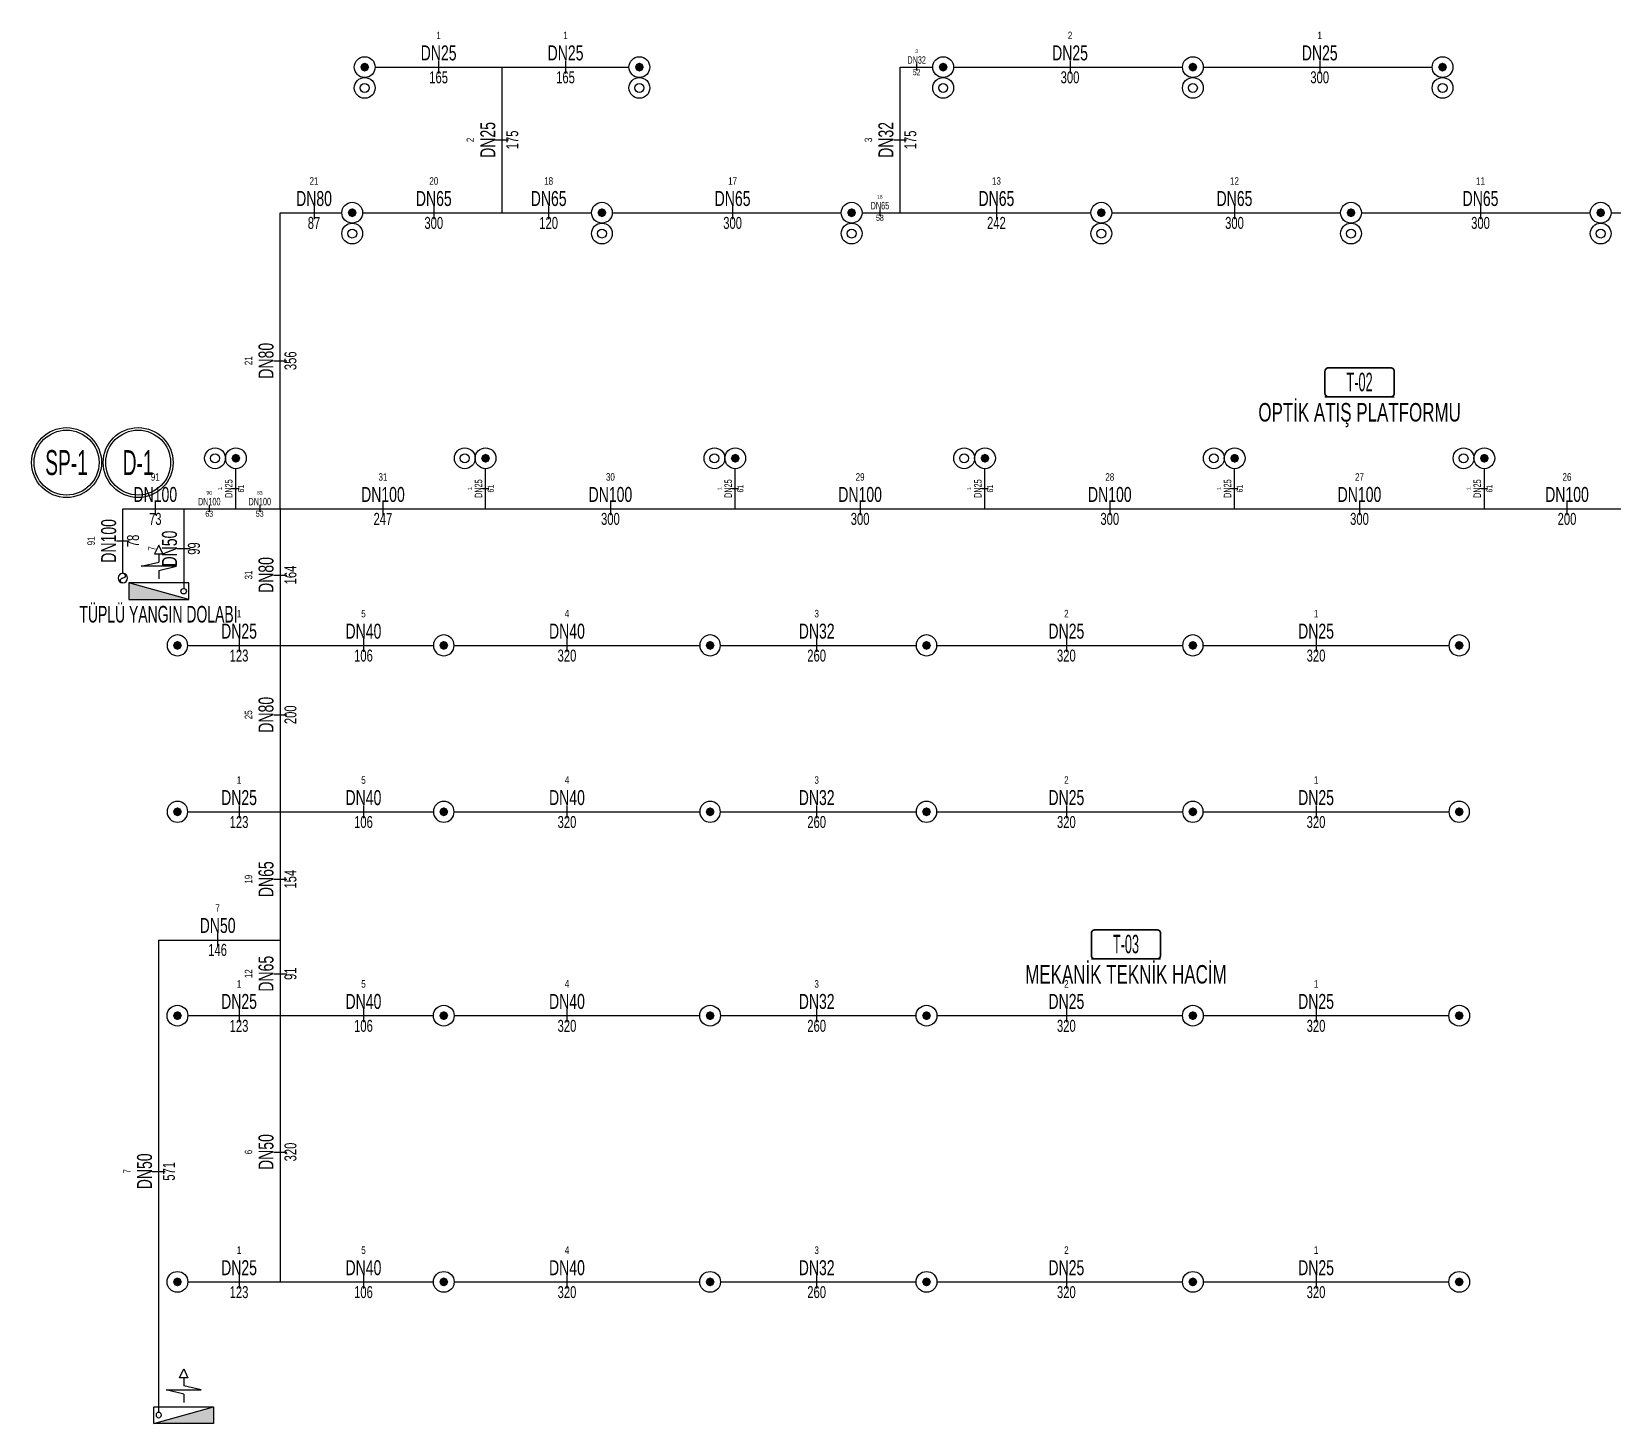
# Model space of a CAD drawing. Header units: centimetres. Extents: x 394264 to 551709, y 50011 to 59011.
# Drawn here: x 420554 to 422454, y 54453 to 56125 of the extents above; entities that cross this region are included whole.
import ezdxf
from ezdxf.enums import TextEntityAlignment as Align

# ---------------------------------------------------------------- set-up
doc = ezdxf.new("R2010")
doc.units = ezdxf.units.CM
doc.layers.get('0').update_dxf_attribs({"lineweight": 9})
for name, color, linetype, lineweight in [('-M-FIRE RISER', 7, 'Continuous', 30), ('-M-FIRE RISER NO', 7, 'Continuous', 30), ('-M-YNGN-ZON3', 6, 'SP', 30), ('0-MEK-YNG-YAZI', 71, 'Continuous', 35)]:
    doc.layers.add(name, color=color, linetype=linetype, lineweight=lineweight)
for name, color, linetype in [('-M-MAHAL-DEBILER', 7, 'Continuous'), ('-M-MAHAL-ETIKET-NOT', 7, 'Continuous'), ('-M-MAHAL-ETIKET-NOTM', 7, 'Continuous'), ('-M-MAHAL-ETK-', 7, 'Continuous'), ('-M-MAHAL-HAVA-DEGISIM', 7, 'Continuous'), ('-M-MAHAL-NO', 7, 'Continuous'), ('-M-MAHAL-NOM', 7, 'Continuous'), ('-M-YNGN-BORUID', 7, 'Continuous'), ('-M-YNGN-BORUUZUN', 7, 'Continuous'), ('-M-YNGN-BORUYUK', 7, 'Continuous'), ('-M-YNGN-FHC', 1, 'Continuous'), ('-M-YNGN-SPR-YUK', 7, 'Continuous'), ('-M-YNGN-ZON3-CAP-', 7, 'Continuous'), ('-M-YNGN-ZON3-SPR-', 7, 'Continuous')]:
    doc.layers.add(name, color=color, linetype=linetype)
doc.layers.add('-M-YNGN-SPR-CAPCIZGI', color=188, linetype='Continuous', plot=False)
doc.styles.add('-M-ISSO-TEXT-TTF', font='ARIALN.TTF')
doc.styles.add('-M-MHLETK-NOT', font='romans.shx', dxfattribs={"width": 0.7})
doc.styles.add('-M-MHLETK-TEXT', font='ARIALN.TTF', dxfattribs={"width": 0.7})
doc.styles.add('ARIAL', font='arial.ttf', dxfattribs={"width": 0.8, "height": 16})
doc.styles.add('CIZGI', font='tahoma.ttf', dxfattribs={"width": 0.8, "oblique": 20})
doc.styles.add('HCAD', font='HCAD.SHX', dxfattribs={"width": 0.8, "height": 0.2})
doc.styles.add('PIPESIZE', font='hcad.shx', dxfattribs={"width": 0.8})
doc.styles.add('SPR-NOT', font='romans.shx')
doc.styles.add('YAZI', font='arial.ttf', dxfattribs={"width": 0.6, "height": 40})
doc.linetypes.add('SP', pattern='A,2,-0.1,["SP",CIZGI,S=0.14,R=0.2,X=0,Y=-0.07],-0.255', length=2.355)

# ---------------------------------------------------------------- blocks, each defined once
blk = doc.blocks.new('M-MHLETK-YNG')
at = {"layer": '-M-MAHAL-ETIKET-NOT', "color": 3, "style": '-M-MHLETK-NOT', "width": 0.5, "flags": 9}
blk.add_attdef('HL', (-2.616, 1.493), '', height=0.0286, dxfattribs=at)
blk.add_attdef('KIS', text='', height=0.04, dxfattribs=at).set_placement((-2.59, 1.616), align=Align.MIDDLE_CENTER)
at = {"layer": '-M-MAHAL-ETIKET-NOTM', "color": 3, "style": '-M-ISSO-TEXT-TTF', "width": 0.8, "flags": 8}
blk.add_attdef('MAH-ADI2', text='', height=1.111, dxfattribs=at).set_placement((0, -2.549), align=Align.MIDDLE_CENTER)
at = {"layer": '-M-MAHAL-HAVA-DEGISIM', "style": '-M-MHLETK-NOT', "width": 0.5, "flags": 8}
blk.add_attdef('HAVADEG', text='', height=0.6, dxfattribs=at).set_placement((0, 3.611), align=Align.MIDDLE_CENTER)
blk.add_wipeout([(-2.078, 1.735), (2.078, 1.735), (2.078, 0), (-2.078, 0)]).dxf.layer = '-M-MAHAL-ETK-'
at = {"layer": '-M-MAHAL-ETK-', "color": 0}
for p, q in [((-2.078, 0), (2.078, 0)), ((-1.161, 0), (-1.161, 0))]:
    blk.add_line(p, q, dxfattribs=at)
blk.add_lwpolyline([(-1.878, 1.735, 0.1, 0.1, 0), (1.878, 1.735, 0.1, 0.1, -0.414214), (2.078, 1.535, 0.1, 0.1, 0), (2.078, 0.2, 0.1, 0.1, -0.414214), (1.878, 0, 0.1, 0.1, 0), (-1.878, 0, 0.1, 0.1, -0.414214), (-2.078, 0.2, 0.1, 0.1, 0), (-2.078, 1.535, 0.1, 0.1, -0.414214)], format="xyseb", close=True, dxfattribs=at)
at = {"layer": '-M-MAHAL-DEBILER', "color": 4, "style": '-M-MHLETK-NOT', "width": 0.5, "flags": 8}
blk.add_attdef('DEBIS', text='', height=0.4, dxfattribs=at).set_placement((-2.173, 2.145), align=Align.MIDDLE_CENTER)
at = {"layer": '-M-MAHAL-DEBILER', "color": 191, "style": '-M-MHLETK-NOT', "width": 0.5, "flags": 8}
blk.add_attdef('DEBIR', text='', height=0.4, dxfattribs=at).set_placement((-1.613, 2.145), align=Align.MIDDLE_CENTER)
at = {"layer": '-M-MAHAL-DEBILER', "color": 31, "style": '-M-MHLETK-NOT', "width": 0.5, "flags": 8}
blk.add_attdef('DEBIF', text='', height=0.4, dxfattribs=at).set_placement((1.585, 2.145), align=Align.MIDDLE_CENTER)
at = {"layer": '-M-MAHAL-DEBILER', "color": 1, "style": '-M-MHLETK-NOT', "width": 0.5, "flags": 8}
blk.add_attdef('DEBIE', text='', height=0.4, dxfattribs=at).set_placement((2.32, 2.145), align=Align.MIDDLE_CENTER)
at = {"layer": '-M-MAHAL-ETIKET-NOT', "color": 3, "style": '-M-MHLETK-NOT', "width": 0.5, "flags": 9}
for tag, p, height in [('KLKTR', (-2.617, 1.425), 0.04), ('RDY-BOY1', (-2.614, 1.37), 0.0286), ('RDY-BOY2', (-2.614, 1.32), 0.0286), ('RDY-BOY3', (-2.614, 1.27), 0.0286), ('RDY-BOY4', (-2.614, 1.22), 0.0286), ('KON-BOY1', (-2.614, 1.14), 0.0286), ('KON-BOY2', (-2.614, 1.09), 0.0286), ('KON-BOY3', (-2.614, 1.04), 0.0286), ('FCU-TIP1', (-2.614, 0.96), 0.0286), ('FCU-ADET1', (-2.524, 0.96), 0.0286), ('HLA', (-2.521, 1.493), 0.0286), ('RDY-TIP1', (-2.5, 1.37), 0.0286), ('RDY-TIP2', (-2.5, 1.32), 0.0286), ('RDY-TIP3', (-2.5, 1.27), 0.0286), ('RDY-TIP4', (-2.5, 1.22), 0.0286), ('KON-TIP1', (-2.5, 1.14), 0.0286), ('KON-TIP2', (-2.5, 1.09), 0.0286), ('KON-TIP3', (-2.5, 1.04), 0.0286), ('FCU-KAP1', (-2.398, 0.96), 0.0286), ('RDY-ADET1', (-2.389, 1.37), 0.0286), ('RDY-ADET2', (-2.389, 1.32), 0.0286), ('RDY-ADET3', (-2.389, 1.27), 0.0286), ('RDY-ADET4', (-2.389, 1.22), 0.0286), ('KON-ADET1', (-2.389, 1.14), 0.0286), ('KON-ADET2', (-2.389, 1.09), 0.0286), ('KON-ADET3', (-2.389, 1.04), 0.0286), ('FCU-DUY1', (-2.272, 0.96), 0.0286), ('RDY-ISI1', (-2.265, 1.37), 0.0286), ('RDY-ISI2', (-2.265, 1.32), 0.0286), ('RDY-ISI3', (-2.265, 1.27), 0.0286), ('RDY-ISI4', (-2.265, 1.22), 0.0286), ('KON-ISI1', (-2.265, 1.14), 0.0286), ('KON-ISI2', (-2.265, 1.09), 0.0286), ('KON-ISI3', (-2.265, 1.04), 0.0286), ('AHU', (-2.225, 1.439), 0.0286), ('SHG', (-2.225, 1.493), 0.0286), ('FCU-SOG1', (-2.154, 0.96), 0.0286), ('LHG', (-2.132, 1.493), 0.0286), ('RDY-BNP1', (-2.102, 1.37), 0.0286), ('RDY-BNP2', (-2.102, 1.32), 0.0286), ('RDY-BNP3', (-2.102, 1.27), 0.0286), ('RDY-BNP4', (-2.102, 1.22), 0.0286), ('KON-BNP1', (-2.102, 1.14), 0.0286), ('KON-BNP2', (-2.102, 1.09), 0.0286), ('KON-BNP3', (-2.102, 1.04), 0.0286), ('FCU-ISI1', (-2.044, 0.96), 0.0286), ('HG', (-2.039, 1.493), 0.0286), ('RDY-BNK1', (-1.964, 1.37), 0.0286), ('RDY-BNK2', (-1.964, 1.32), 0.0286), ('RDY-BNK3', (-1.964, 1.27), 0.0286), ('RDY-BNK4', (-1.964, 1.22), 0.0286), ('KON-BNK1', (-1.964, 1.14), 0.0286), ('KON-BNK2', (-1.964, 1.09), 0.0286), ('KON-BNK3', (-1.964, 1.04), 0.0286), ('HGA', (-1.962, 1.493), 0.0286), ('EF', (-1.962, 1.439), 0.0286), ('FCU-DEBI1', (-1.95, 0.96), 0.0286), ('FCU-BNP1', (-1.831, 0.96), 0.0286), ('FCU-BNK1', (-1.614, 0.96), 0.0286), ('VRV-TIP1', (-2.614, 0.759), 0.0286), ('VRV-TIP2', (-2.614, 0.709), 0.0286), ('FCU-TIP2', (-2.614, 0.91), 0.0286), ('FCU-TIP3', (-2.614, 0.86), 0.0286), ('VRV-ADET1', (-2.524, 0.759), 0.0286), ('VRV-ADET2', (-2.524, 0.709), 0.0286), ('FCU-ADET2', (-2.524, 0.91), 0.0286), ('FCU-ADET3', (-2.524, 0.86), 0.0286), ('VRV-KAP1', (-2.398, 0.759), 0.0286), ('VRV-KAP2', (-2.398, 0.709), 0.0286), ('FCU-KAP2', (-2.398, 0.91), 0.0286), ('FCU-KAP3', (-2.398, 0.86), 0.0286), ('VRV-DUY1', (-2.272, 0.759), 0.0286), ('VRV-DUY2', (-2.272, 0.709), 0.0286), ('FCU-DUY2', (-2.272, 0.91), 0.0286), ('FCU-DUY3', (-2.272, 0.86), 0.0286), ('VRV-SOG1', (-2.154, 0.759), 0.0286), ('VRV-SOG2', (-2.154, 0.709), 0.0286), ('FCU-SOG2', (-2.154, 0.91), 0.0286), ('FCU-SOG3', (-2.154, 0.86), 0.0286), ('VRV-ISI1', (-2.044, 0.759), 0.0286), ('VRV-ISI2', (-2.044, 0.709), 0.0286), ('FCU-ISI2', (-2.044, 0.91), 0.0286), ('FCU-ISI3', (-2.044, 0.86), 0.0286), ('VRV-DEBI1', (-1.95, 0.759), 0.0286), ('VRV-DEBI2', (-1.95, 0.709), 0.0286), ('FCU-DEBI2', (-1.95, 0.91), 0.0286), ('FCU-DEBI3', (-1.95, 0.86), 0.0286), ('VRV-BNP1', (-1.831, 0.759), 0.0286), ('VRV-BNP2', (-1.831, 0.709), 0.0286), ('FCU-BNP2', (-1.831, 0.91), 0.0286), ('FCU-BNP3', (-1.831, 0.86), 0.0286), ('VRV-BNK1', (-1.614, 0.759), 0.0286), ('VRV-BNK2', (-1.614, 0.709), 0.0286), ('FCU-BNK2', (-1.614, 0.91), 0.0286), ('FCU-BNK3', (-1.614, 0.86), 0.0286)]:
    blk.add_attdef(tag, p, '', height=height, dxfattribs=at)
at = {"layer": '-M-MAHAL-ETIKET-NOT', "color": 3}
for tag, height, style, width, flags, p in [('ALAN', 0.04, '-M-MHLETK-NOT', 0.5, 9, (-2.581, 1.562)), ('RH', 0.04, '-M-MHLETK-NOT', 0.5, 9, (-2.39, 1.616)), ('YUKSEKLIK', 0.04, '-M-MHLETK-NOT', 0.5, 9, (-2.324, 1.562)), ('YAZ', 0.04, '-M-MHLETK-NOT', 0.5, 9, (-2.178, 1.616)), ('MAH-ADI', 1.111, '-M-ISSO-TEXT-TTF', 0.8, 8, (0, -0.931))]:
    blk.add_attdef(tag, text='', height=height, dxfattribs=dict(at, style=style, width=width, flags=flags)).set_placement(p, align=Align.MIDDLE_CENTER)
at = {"layer": '-M-MAHAL-HAVA-DEGISIM', "style": '-M-MHLETK-NOT', "width": 0.5, "flags": 8}
blk.add_attdef('HAVA', text='', height=0.6, dxfattribs=at).set_placement((0, 2.399), align=Align.MIDDLE_CENTER)
at = {"layer": '-M-MAHAL-NO', "color": 7, "style": '-M-MHLETK-TEXT', "width": 0.6, "flags": 8}
blk.add_attdef('MAH-NO', text='', height=1.111, dxfattribs=at).set_placement((0, 0.889), align=Align.MIDDLE_CENTER)
at = {"layer": '-M-MAHAL-NOM', "color": 7, "style": '-M-MHLETK-TEXT', "width": 0.6, "flags": 8}
blk.add_attdef('MAH-NOM', text='', height=1.111, dxfattribs=at).set_placement((0, 0.889), align=Align.MIDDLE_CENTER)
blk = doc.blocks.new('SPR-RISERNO')
at = {"color": 7, "linetype": 'ByBlock'}
blk.add_circle((0, 0), 42, dxfattribs=at)
at = {"color": 14, "linetype": 'ByBlock'}
blk.add_circle((0, 0), 39, dxfattribs=at)
at = {"color": 0, "linetype": 'ByBlock', "style": 'ARIAL', "width": 0.55}
blk.add_attdef('SP', text='', height=30, dxfattribs=at).set_placement((0, 0), align=Align.MIDDLE_CENTER)
blk = doc.blocks.new('*U64')
at = {"color": 0, "linetype": 'Continuous'}
blk.add_circle((0, 0), 5.75, dxfattribs=at)
at = {"color": 8, "linetype": 'Continuous'}
for centre, start, end in [((0, 2.875), 90, 270), ((0, -2.875), 270, 90)]:
    blk.add_arc(centre, 2.875, start, end, dxfattribs=at)
blk = doc.blocks.new('SPRYD01')
at = {"layer": '-M-YNGN-FHC', "linetype": 'Continuous'}
blk.add_line((0, 0), (0, 0), dxfattribs=at)
at = {"color": 0, "linetype": 'ByBlock'}
for p, q in [((10, 6), (-10, -66)), ((-30.1, -8.8), (-30.1, -51.2)), ((-25.1, -30), (-30.1, -8.8)), ((-44.8, -25), (-55.5, -30)), ((-55.5, -30), (-44.8, -35)), ((-44.8, -35), (-44.8, -25)), ((-44.8, -30), (-35.1, -30)), ((-30.1, -51.2), (-35.1, -30)), ((-25.1, -30), (-15, -30))]:
    blk.add_line(p, q, dxfattribs=at)
blk.add_lwpolyline([(-10, -66), (10, -66), (10, 6), (-10, 6)], close=True, dxfattribs=at)
at = {"color": 1, "linetype": 'ByBlock'}
blk.add_lwpolyline([(10, 6), (-10, -66), (10, -66)], close=True, dxfattribs=at)
at = {"color": 0, "linetype": 'ByBlock'}
blk.add_circle((0, 0), 3.25, dxfattribs=at)
at = {"color": 1, "linetype": 'ByBlock'}
blk.add_solid([(10, 6), (-10, -66), (10, -66)], dxfattribs=at)
at = {"layer": '-M-YNGN-SPR-YUK', "style": 'SPR-NOT', "width": 0.5, "flags": 9}
for tag, p in [('YUK', (0, 17.8)), ('CAP', (0, 14.4)), ('TIP', (0.2, 10.8))]:
    blk.add_attdef(tag, text='', height=2.5, dxfattribs=at).set_placement(p, align=Align.MIDDLE_CENTER)
blk = doc.blocks.new('SPRKL100')
at = {"layer": '-M-YNGN-SPR-CAPCIZGI'}
blk.add_line((0, 0.43), (0, -0.43), dxfattribs=at)
at = {"layer": '-M-YNGN-BORUID', "color": 0, "style": 'HCAD', "width": 0.8, "flags": 1}
blk.add_attdef('DIC', text='', height=0.4, dxfattribs=at).set_placement((0, -1.69), align=Align.CENTER)
at = {"layer": '-M-YNGN-BORUUZUN', "color": 0, "style": 'HCAD', "width": 0.7}
blk.add_attdef('BOY', text='', height=0.8, dxfattribs=at).set_placement((0, -1.08), align=Align.CENTER)
at = {"layer": '-M-YNGN-BORUYUK', "color": 6, "style": 'PIPESIZE', "width": 0.8}
blk.add_attdef('YUK', text='', height=0.5, dxfattribs=at).set_placement((0, 1.87), align=Align.CENTER)
at = {"color": 0, "style": 'PIPESIZE', "width": 0.7}
blk.add_attdef('CAP', text='', height=1, dxfattribs=at).set_placement((0, 0.45), align=Align.CENTER)
blk = doc.blocks.new('SP-C-PU-12')
at = {"ltscale": 10}
blk.add_line((0, 0), (0, 0), dxfattribs=at)
at = {"color": 1, "linetype": 'Continuous'}
for centre in [(0, 0), (25, 0)]:
    blk.add_circle(centre, 12.5, dxfattribs=at)
at = {"ltscale": 10}
blk.add_circle((25, 0), 5.37, dxfattribs=at)
for points in [[(-5.4, 0), (-3.8, 3.8), (-3.8, -3.8), (0, 5.4)], [(-3.8, -3.8), (0, 5.4), (0, -5.4), (3.8, 3.8)], [(0, -5.4), (3.8, 3.8), (3.8, -3.8), (5.4, 0)]]:
    blk.add_solid(points, dxfattribs=at)
at = {"layer": '-M-YNGN-SPR-YUK', "style": 'SPR-NOT', "width": 0.5, "flags": 9}
for tag, p in [('YUK', (0, 17.8)), ('CAP', (0, 14.4)), ('TIP', (0.2, 10.8))]:
    blk.add_attdef(tag, text='', height=2.5, dxfattribs=at).set_placement(p, align=Align.MIDDLE_CENTER)
blk = doc.blocks.new('SP-C-UP-12')
at = {"ltscale": 10}
blk.add_line((0, 0), (0, 0), dxfattribs=at)
at = {"color": 1, "linetype": 'Continuous'}
blk.add_circle((0, 0), 12.5, dxfattribs=at)
at = {"ltscale": 10}
for points in [[(-5.4, 0), (-3.8, 3.8), (-3.8, -3.8), (0, 5.4)], [(-3.8, -3.8), (0, 5.4), (0, -5.4), (3.8, 3.8)], [(0, -5.4), (3.8, 3.8), (3.8, -3.8), (5.4, 0)]]:
    blk.add_solid(points, dxfattribs=at)
at = {"layer": '-M-YNGN-SPR-YUK', "style": 'SPR-NOT', "width": 0.5, "flags": 9}
for tag, p in [('YUK', (0, 17.8)), ('CAP', (0, 14.4)), ('TIP', (0.2, 10.8))]:
    blk.add_attdef(tag, text='', height=2.5, dxfattribs=at).set_placement(p, align=Align.MIDDLE_CENTER)
blk = doc.blocks.new('A$C69E72DED')
at = {"layer": '-M-YNGN-ZON3', "ltscale": 50}
for p, q in [((420967.2, 56082.6), (421119.7, 56082.6)), ((421119.7, 56082.6), (421272.2, 56082.6)), ((421119.7, 55907.6), (421119.7, 56082.6)), ((421598, 55907.6), (421598, 56082.6)), ((421598, 56082.6), (421637.2, 56082.6)), ((421662.2, 56082.6), (421937.2, 56082.6)), ((421962.2, 56082.6), (422237.2, 56082.6)), ((420853.2, 55551.9), (420853.2, 55907.6)), ((420853.2, 55907.6), (420927.2, 55907.6)), ((420952.2, 55907.6), (421119.7, 55907.6)), ((421119.7, 55907.6), (421227.2, 55907.6)), ((421252.2, 55907.6), (421527.2, 55907.6)), ((421552.2, 55907.6), (421598, 55907.6)), ((421598, 55907.6), (421827.2, 55907.6)), ((421852.2, 55907.6), (422127.2, 55907.6)), ((422152.2, 55907.6), (422427.2, 55907.6)), ((422452.2, 55907.6), (422498, 55907.6)), ((420799.9, 55551.9), (420799.9, 55600)), ((421099.9, 55551.9), (421099.9, 55600)), ((421399.9, 55551.9), (421399.9, 55600)), ((421699.9, 55551.9), (421699.9, 55600)), ((421999.9, 55551.9), (421999.9, 55600)), ((422299.9, 55551.9), (422299.9, 55600)), ((420664.1, 55551.9), (420737.2, 55551.9)), ((420664.1, 55474.2), (420664.1, 55551.9)), ((420737.2, 55551.9), (420737.2, 55455.9)), ((420737.2, 55551.9), (420799.9, 55551.9)), ((420799.9, 55551.9), (420853.2, 55551.9)), ((420853.2, 55551.9), (421099.9, 55551.9)), ((420853.2, 55551.9), (420853.2, 55387.6)), ((421099.9, 55551.9), (421399.9, 55551.9)), ((421399.9, 55551.9), (421699.9, 55551.9)), ((421699.9, 55551.9), (421999.9, 55551.9)), ((421999.9, 55551.9), (422299.9, 55551.9)), ((422299.9, 55551.9), (422499.7, 55551.9)), ((420742.2, 55387.6), (420853.2, 55387.6)), ((420853.2, 55387.6), (420853.2, 55187.6)), ((420853.2, 55387.6), (421037.2, 55387.6)), ((421062.2, 55387.6), (421357.2, 55387.6)), ((421382.2, 55387.6), (421617.2, 55387.6)), ((421642.2, 55387.6), (421937.2, 55387.6)), ((421962.2, 55387.6), (422257.2, 55387.6)), ((420742.2, 55187.6), (420853.2, 55187.6)), ((420853.2, 55187.6), (421037.2, 55187.6)), ((420853.2, 55187.6), (420853.2, 55033.5)), ((421062.2, 55187.6), (421357.2, 55187.6)), ((421382.2, 55187.6), (421617.2, 55187.6)), ((421642.2, 55187.6), (421937.2, 55187.6)), ((421962.2, 55187.6), (422257.2, 55187.6)), ((420707.2, 54465.8), (420707.2, 55033.5)), ((420707.2, 55033.5), (420853.2, 55033.5)), ((420853.2, 55033.5), (420853.2, 54942.6)), ((420742.2, 54942.6), (420853.2, 54942.6)), ((420853.2, 54942.6), (421037.2, 54942.6)), ((420853.2, 54942.6), (420853.2, 54622.6)), ((421062.2, 54942.6), (421357.2, 54942.6)), ((421382.2, 54942.6), (421617.2, 54942.6)), ((421642.2, 54942.6), (421937.2, 54942.6)), ((421962.2, 54942.6), (422257.2, 54942.6)), ((420742.2, 54622.6), (420853.2, 54622.6)), ((420853.2, 54622.6), (421037.2, 54622.6)), ((421062.2, 54622.6), (421357.2, 54622.6)), ((421382.2, 54622.6), (421617.2, 54622.6)), ((421642.2, 54622.6), (421937.2, 54622.6)), ((421962.2, 54622.6), (422257.2, 54622.6))]:
    blk.add_line(p, q, dxfattribs=at)
at = {"layer": '-M-YNGN-ZON3-CAP-'}
for p, xscale, yscale, zscale, values in [((421043.5, 56082.6), 18, 18, 18, {'YUK': '1', 'CAP': 'DN25', 'BOY': '165'}), ((421196, 56082.6), 18, 18, 18, {'YUK': '1', 'CAP': 'DN25', 'BOY': '165'}), ((421802.1, 56082.6), 18, 18, 18, {'YUK': '2', 'CAP': 'DN25', 'BOY': '300'}), ((422102.1, 56082.6), 18, 18, 18, {'YUK': '1', 'CAP': 'DN25', 'BOY': '300'}), ((421617.8, 56082.6), 9, 9, 9, {'YUK': '3', 'CAP': 'DN32', 'BOY': '52'}), ((420893.8, 55907.6), 18, 18, 18, {'YUK': '21', 'CAP': 'DN80', 'BOY': '87'}), ((421037.7, 55907.6), 18, 18, 18, {'YUK': '20', 'CAP': 'DN65', 'BOY': '300'}), ((421175.7, 55907.6), 18, 18, 18, {'YUK': '18', 'CAP': 'DN65', 'BOY': '120'}), ((421396.7, 55907.6), 18, 18, 18, {'YUK': '17', 'CAP': 'DN65', 'BOY': '300'}), ((421713.7, 55907.6), 18, 18, 18, {'YUK': '13', 'CAP': 'DN65', 'BOY': '242'}), ((421999.7, 55907.6), 18, 18, 18, {'YUK': '12', 'CAP': 'DN65', 'BOY': '300'}), ((422295.3, 55907.6), 18, 18, 18, {'YUK': '11', 'CAP': 'DN65', 'BOY': '300'}), ((421573.7, 55907.6), 9, 9, 9, {'YUK': '16', 'CAP': 'DN65', 'BOY': '58'}), ((420703.1, 55551.9), 18, 18, 18, {'YUK': '91', 'CAP': 'DN100', 'BOY': '73'}), ((420976.6, 55551.9), 18, 18, 18, {'YUK': '31', 'CAP': 'DN100', 'BOY': '247'}), ((421249.9, 55551.9), 18, 18, 18, {'YUK': '30', 'CAP': 'DN100', 'BOY': '300'}), ((421549.9, 55551.9), 18, 18, 18, {'YUK': '29', 'CAP': 'DN100', 'BOY': '300'}), ((421849.9, 55551.9), 18, 18, 18, {'YUK': '28', 'CAP': 'DN100', 'BOY': '300'}), ((422149.9, 55551.9), 18, 18, 18, {'YUK': '27', 'CAP': 'DN100', 'BOY': '300'}), ((422399.2, 55551.9), 18, 18, 18, {'YUK': '26', 'CAP': 'DN100', 'BOY': '200'}), ((420767.9, 55551.9), 9, 9, 9, {'YUK': '90', 'CAP': 'DN100', 'BOY': '63'}), ((420828.6, 55551.9), 9, 9, 9, {'YUK': '83', 'CAP': 'DN100', 'BOY': '53'}), ((420803.7, 55387.6), 18, 18, 18, {'YUK': '1', 'CAP': 'DN25', 'BOY': '123'}), ((420953.2, 55387.6), 18, 18, 18, {'YUK': '5', 'CAP': 'DN40', 'BOY': '106'}), ((421197.7, 55387.6), 18, 18, 18, {'YUK': '4', 'CAP': 'DN40', 'BOY': '320'}), ((421497.7, 55387.6), 18, 18, 18, {'YUK': '3', 'CAP': 'DN32', 'BOY': '260'}), ((421797.7, 55387.6), 18, 18, 18, {'YUK': '2', 'CAP': 'DN25', 'BOY': '320'}), ((422097.7, 55387.6), 18, 18, 18, {'YUK': '1', 'CAP': 'DN25', 'BOY': '320'}), ((420803.7, 55187.6), 18, 18, 18, {'YUK': '1', 'CAP': 'DN25', 'BOY': '123'}), ((420953.2, 55187.6), 18, 18, 18, {'YUK': '5', 'CAP': 'DN40', 'BOY': '106'}), ((421197.7, 55187.6), 18, 18, 18, {'YUK': '4', 'CAP': 'DN40', 'BOY': '320'}), ((421497.7, 55187.6), 18, 18, 18, {'YUK': '3', 'CAP': 'DN32', 'BOY': '260'}), ((421797.7, 55187.6), 18, 18, 18, {'YUK': '2', 'CAP': 'DN25', 'BOY': '320'}), ((422097.7, 55187.6), 18, 18, 18, {'YUK': '1', 'CAP': 'DN25', 'BOY': '320'}), ((420803.7, 54942.6), 18, 18, 18, {'YUK': '1', 'CAP': 'DN25', 'BOY': '123'}), ((420953.2, 54942.6), 18, 18, 18, {'YUK': '5', 'CAP': 'DN40', 'BOY': '106'}), ((421197.7, 54942.6), 18, 18, 18, {'YUK': '4', 'CAP': 'DN40', 'BOY': '320'}), ((421497.7, 54942.6), 18, 18, 18, {'YUK': '3', 'CAP': 'DN32', 'BOY': '260'}), ((421797.7, 54942.6), 18, 18, 18, {'YUK': '2', 'CAP': 'DN25', 'BOY': '320'}), ((422097.7, 54942.6), 18, 18, 18, {'YUK': '1', 'CAP': 'DN25', 'BOY': '320'}), ((420803.7, 54622.6), 18, 18, 18, {'YUK': '1', 'CAP': 'DN25', 'BOY': '123'}), ((420953.2, 54622.6), 18, 18, 18, {'YUK': '5', 'CAP': 'DN40', 'BOY': '106'}), ((421197.7, 54622.6), 18, 18, 18, {'YUK': '4', 'CAP': 'DN40', 'BOY': '320'}), ((421497.7, 54622.6), 18, 18, 18, {'YUK': '3', 'CAP': 'DN32', 'BOY': '260'}), ((421797.7, 54622.6), 18, 18, 18, {'YUK': '2', 'CAP': 'DN25', 'BOY': '320'}), ((422097.7, 54622.6), 18, 18, 18, {'YUK': '1', 'CAP': 'DN25', 'BOY': '320'})]:
    blk.add_blockref('SPRKL100', p, dxfattribs=dict(at, xscale=xscale, yscale=yscale, zscale=zscale)).add_auto_attribs(values)
for p, xscale, yscale, zscale, rotation, values in [((421119.7, 55995.1), 18, 18, 18, 90, {'YUK': '2', 'CAP': 'DN25', 'BOY': '175'}), ((421598, 55995.1), 18, 18, 18, 90, {'YUK': '3', 'CAP': 'DN32', 'BOY': '175'}), ((420853.2, 55729.7), 18, 18, 18, 90, {'YUK': '21', 'CAP': 'DN80', 'BOY': '356'}), ((420799.9, 55576), 9, 9, 9, 90, {'YUK': '1', 'CAP': 'DN25', 'BOY': '61'}), ((421099.9, 55576), 9, 9, 9, 90, {'YUK': '1', 'CAP': 'DN25', 'BOY': '61'}), ((421399.9, 55576), 9, 9, 9, 90, {'YUK': '1', 'CAP': 'DN25', 'BOY': '61'}), ((421699.9, 55576), 9, 9, 9, 90, {'YUK': '1', 'CAP': 'DN25', 'BOY': '61'}), ((421999.9, 55576), 9, 9, 9, 90, {'YUK': '1', 'CAP': 'DN25', 'BOY': '61'}), ((422299.9, 55576), 9, 9, 9, 90, {'YUK': '1', 'CAP': 'DN25', 'BOY': '61'}), ((420664.1, 55513.2), 18, 18, 18, 90, {'YUK': '91', 'CAP': 'DN100', 'BOY': '78'}), ((420737.2, 55504), 18, 18, 18, 90.00000063644842, {'YUK': '7', 'CAP': 'DN50', 'BOY': '99'}), ((420853.2, 55472.2), 18, 18, 18, 90.00000022903495, {'YUK': '31', 'CAP': 'DN80', 'BOY': '164'}), ((420853.2, 55304.2), 18, 18, 18, 90.00000022902152, {'YUK': '25', 'CAP': 'DN80', 'BOY': '200'}), ((420853.2, 55106.6), 18, 18, 18, 90.00000022902152, {'YUK': '19', 'CAP': 'DN65', 'BOY': '154'}), ((420778, 55033.9), 18, 18, 18, 2.371142565927099e-07, {'YUK': '7', 'CAP': 'DN50', 'BOY': '146'}), ((420853.2, 54993), 18, 18, 18, 90.00000022902152, {'YUK': '12', 'CAP': 'DN65', 'BOY': '91'}), ((420853.2, 54778.7), 18, 18, 18, 90.00000022902152, {'YUK': '6', 'CAP': 'DN50', 'BOY': '320'}), ((420707.2, 54755.5), 18, 18, 18, 90.00000022902152, {'YUK': '7', 'CAP': 'DN50', 'BOY': '571'})]:
    blk.add_blockref('SPRKL100', p, dxfattribs=dict(at, xscale=xscale, yscale=yscale, zscale=zscale, rotation=rotation)).add_auto_attribs(values)
at = {"layer": '-M-YNGN-ZON3-SPR-', "color": 4, "ltscale": 50}
for p, rotation in [((420954.7, 56082.6), 270), ((421284.7, 56082.6), 270), ((421649.7, 56082.6), 270), ((421949.7, 56082.6), 270), ((422249.7, 56082.6), 270), ((420939.7, 55907.6), 270), ((421239.7, 55907.6), 270), ((421539.7, 55907.6), 270), ((421839.7, 55907.6), 270), ((422139.7, 55907.6), 270), ((422439.7, 55907.6), 270), ((420799.9, 55612.5), 180), ((421099.9, 55612.5), 180), ((421399.9, 55612.5), 180), ((421699.9, 55612.5), 180), ((421999.9, 55612.5), 180), ((422299.9, 55612.5), 180)]:
    blk.add_blockref('SP-C-PU-12', p, dxfattribs=dict(at, rotation=rotation))
at = {"layer": '-M-YNGN-ZON3-SPR-', "color": 3, "xscale": -1, "rotation": 180}
for p in [(420729.7, 55387.6), (421049.7, 55387.6), (421369.7, 55387.6), (421629.7, 55387.6), (421949.7, 55387.6), (422269.7, 55387.6), (420729.7, 55187.6), (421049.7, 55187.6), (421369.7, 55187.6), (421629.7, 55187.6), (421949.7, 55187.6), (422269.7, 55187.6)]:
    blk.add_blockref('SP-C-UP-12', p, dxfattribs=at)
at = {"layer": '-M-YNGN-ZON3-SPR-', "color": 3}
for p in [(420729.7, 54942.6), (421049.7, 54942.6), (421369.7, 54942.6), (421629.7, 54942.6), (421949.7, 54942.6), (422269.7, 54942.6), (420729.7, 54622.6), (421049.7, 54622.6), (421369.7, 54622.6), (421629.7, 54622.6), (421949.7, 54622.6), (422269.7, 54622.6)]:
    blk.add_blockref('SP-C-UP-12', p, dxfattribs=at)
blk = doc.blocks.new('A$C69E72E11')
at = {"layer": '-M-YNGN-ZON3', "ltscale": 50}
blk.add_blockref('A$C69E72DED', (0, 0), dxfattribs=at)

msp = doc.modelspace()

# ---------------------------------------------------------------- block references
at = {"layer": '-M-FIRE RISER', "linetype": 'Continuous', "xscale": -1, "rotation": 179.9999999999999}
msp.add_blockref('*U64', (420664.1, 55468.5), dxfattribs=at)
at = {"layer": '-M-FIRE RISER NO'}
for p, values in [((420596.5, 55607.3), {'SP': 'SP-1'}), ((420682.5, 55607.3), {'SP': 'D-1'})]:
    msp.add_blockref('SPR-RISERNO', p, dxfattribs=at).add_auto_attribs(values)
at = {"layer": '-M-MAHAL-ETK-', "xscale": 20, "yscale": 20, "zscale": 20}
for p, values in [((422150, 55686.4), {'MAH-NO': 'T-02', 'MAH-ADI': 'OPTİK ATIŞ PLATFORMU'}), ((421869.3, 55010.9), {'MAH-NO': 'T-03', 'MAH-ADI': 'MEKANİK TEKNİK HACİM'})]:
    msp.add_blockref('M-MHLETK-YNG', p, dxfattribs=at).add_auto_attribs(values)
at = {"layer": '-M-YNGN-FHC', "linetype": 'Continuous', "rotation": 270}
msp.add_blockref('SPRYD01', (420737.2, 55452.7), dxfattribs=at)
at = {"layer": '-M-YNGN-FHC', "linetype": 'Continuous', "xscale": -1, "rotation": 90.00000000000001}
msp.add_blockref('SPRYD01', (420707.2, 54462.6), dxfattribs=at)

# ---------------------------------------------------------------- texts
at = {"layer": '0-MEK-YNG-YAZI', "color": 61, "style": 'YAZI', "width": 0.6}
msp.add_text('TÜPLÜ YANGIN DOLABI', height=20, dxfattribs=at).set_placement((420611.9, 55415.1))

# ---------------------------------------------------------------- next in the draw order: block references
at = {"layer": '-M-YNGN-ZON3', "ltscale": 50}
msp.add_blockref('A$C69E72E11', (0, 0), dxfattribs=at)

doc.saveas('drawing.dxf')
